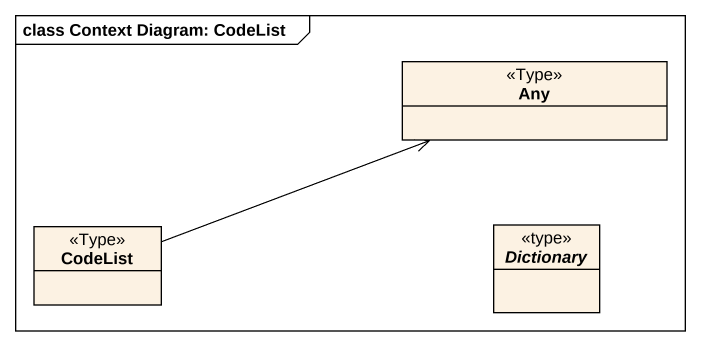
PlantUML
@startuml
mainframe class Context Diagram: CodeList
hide circle
hide empty members
class Any <<Type>>
class CodeList <<Type>>
abstract class Dictionary <<type>>
CodeList -right-> Any
@enduml
